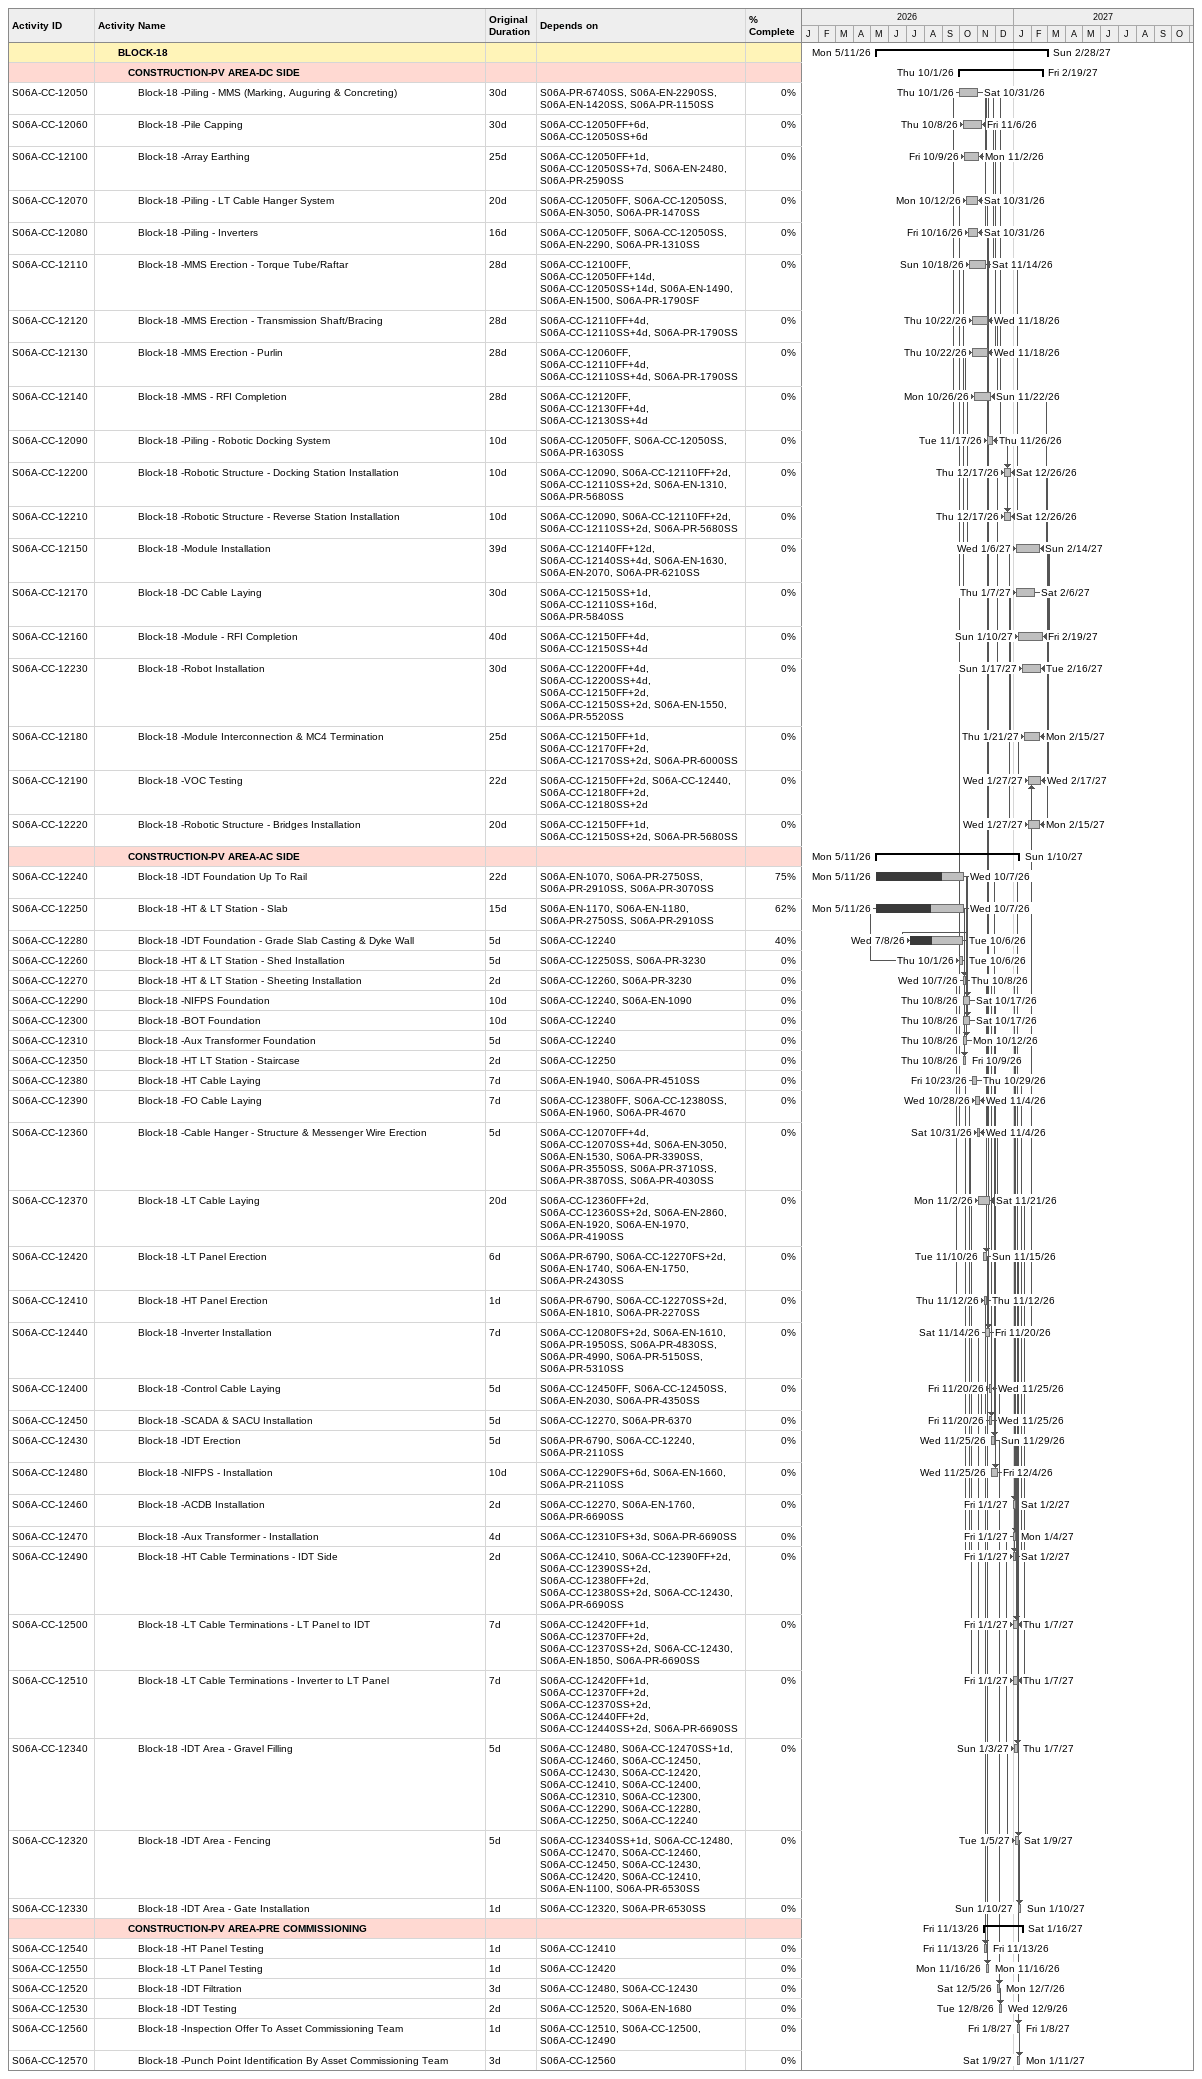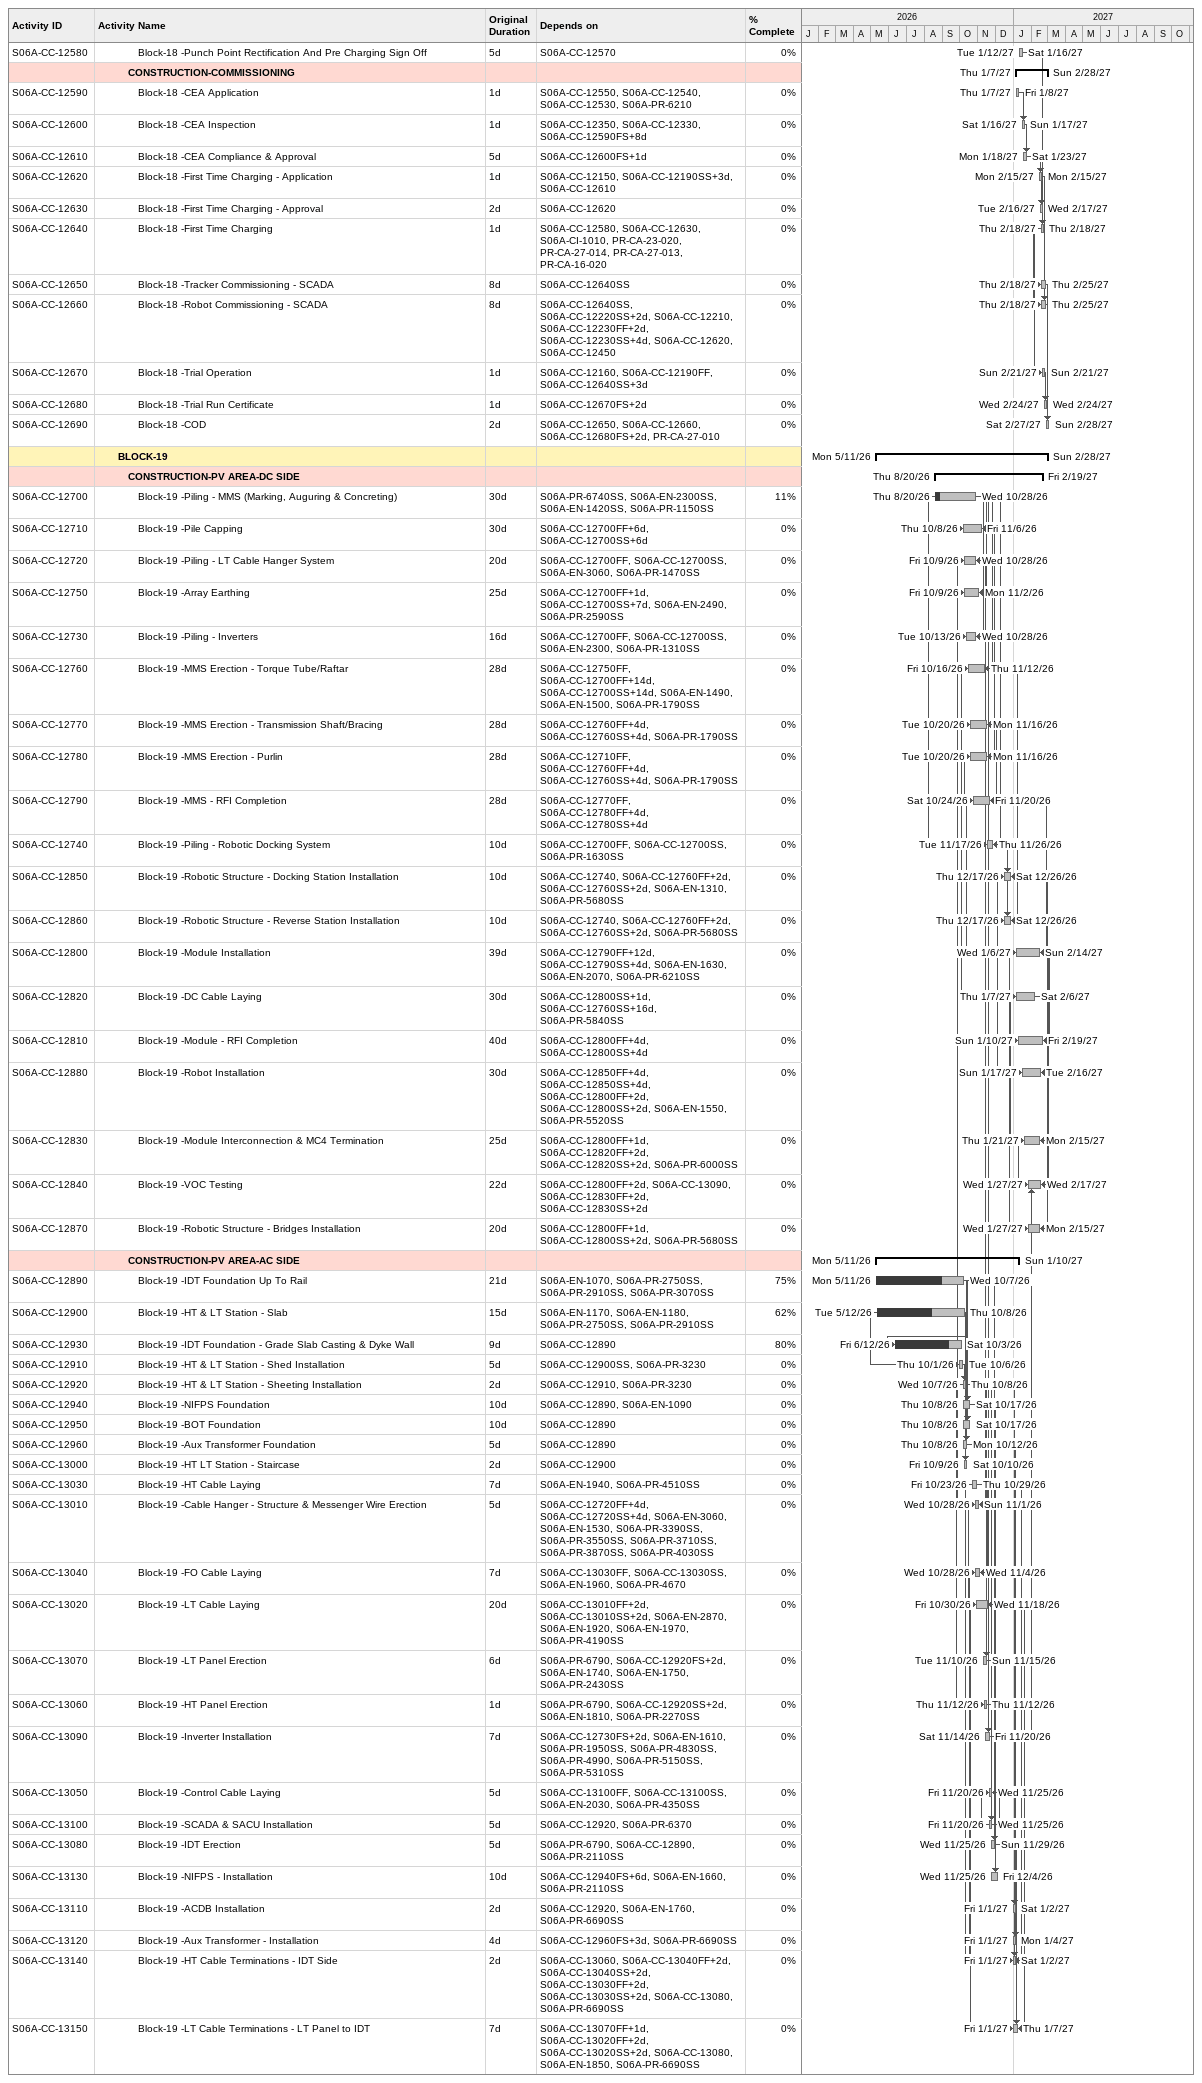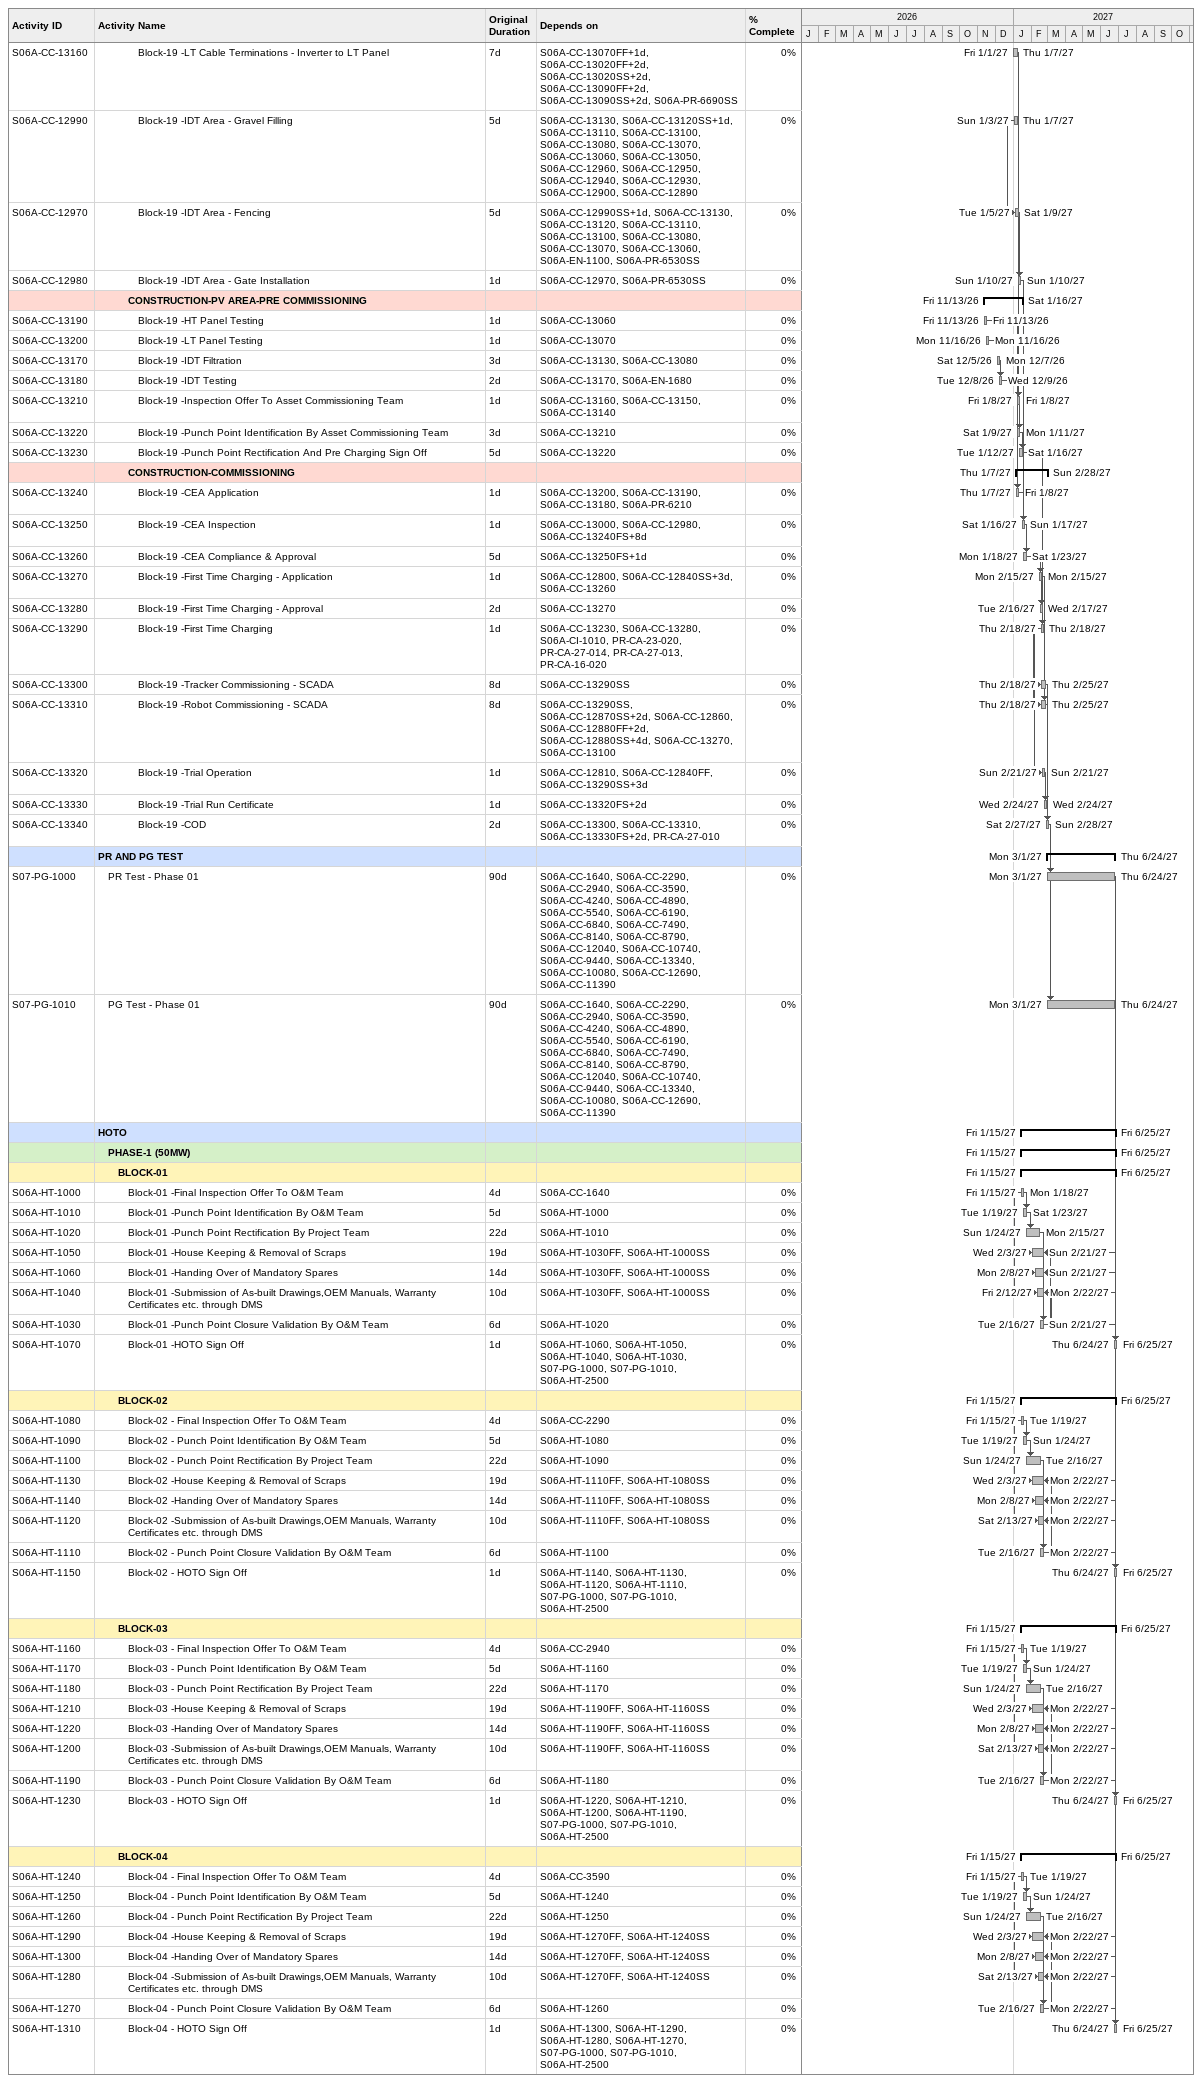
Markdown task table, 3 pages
| ID | Level | Task | Original duration | Start | Finish | Predecessors | % complete |
|---|---|---|---|---|---|---|---|
|  | 3 | **BLOCK-18** |  | 2026-05-11 | 2027-02-28 |  |  |
|  | 4 | **CONSTRUCTION-PV AREA-DC SIDE** |  | 2026-10-01 | 2027-02-19 |  |  |
| S06A-CC-12050 | 5 | Block-18 -Piling - MMS (Marking, Auguring & Concreting) | 30d | 2026-10-01 | 2026-10-31 | S06A-PR-6740SS, S06A-EN-2290SS, S06A-EN-1420SS, S06A-PR-1150SS | 0 |
| S06A-CC-12060 | 5 | Block-18 -Pile Capping | 30d | 2026-10-08 | 2026-11-06 | S06A-CC-12050FF+6d, S06A-CC-12050SS+6d | 0 |
| S06A-CC-12100 | 5 | Block-18 -Array Earthing | 25d | 2026-10-09 | 2026-11-02 | S06A-CC-12050FF+1d, S06A-CC-12050SS+7d, S06A-EN-2480, S06A-PR-2590SS | 0 |
| S06A-CC-12070 | 5 | Block-18 -Piling - LT Cable Hanger System | 20d | 2026-10-12 | 2026-10-31 | S06A-CC-12050FF, S06A-CC-12050SS, S06A-EN-3050, S06A-PR-1470SS | 0 |
| S06A-CC-12080 | 5 | Block-18 -Piling - Inverters | 16d | 2026-10-16 | 2026-10-31 | S06A-CC-12050FF, S06A-CC-12050SS, S06A-EN-2290, S06A-PR-1310SS | 0 |
| S06A-CC-12110 | 5 | Block-18 -MMS Erection - Torque Tube/Raftar | 28d | 2026-10-18 | 2026-11-14 | S06A-CC-12100FF, S06A-CC-12050FF+14d, S06A-CC-12050SS+14d, S06A-EN-1490, S06A-EN-1500, S06A-PR-1790SF | 0 |
| S06A-CC-12120 | 5 | Block-18 -MMS Erection - Transmission Shaft/Bracing | 28d | 2026-10-22 | 2026-11-18 | S06A-CC-12110FF+4d, S06A-CC-12110SS+4d, S06A-PR-1790SS | 0 |
| S06A-CC-12130 | 5 | Block-18 -MMS Erection - Purlin | 28d | 2026-10-22 | 2026-11-18 | S06A-CC-12060FF, S06A-CC-12110FF+4d, S06A-CC-12110SS+4d, S06A-PR-1790SS | 0 |
| S06A-CC-12140 | 5 | Block-18 -MMS - RFI Completion | 28d | 2026-10-26 | 2026-11-22 | S06A-CC-12120FF, S06A-CC-12130FF+4d, S06A-CC-12130SS+4d | 0 |
| S06A-CC-12090 | 5 | Block-18 -Piling - Robotic Docking System | 10d | 2026-11-17 | 2026-11-26 | S06A-CC-12050FF, S06A-CC-12050SS, S06A-PR-1630SS | 0 |
| S06A-CC-12200 | 5 | Block-18 -Robotic Structure - Docking Station Installation | 10d | 2026-12-17 | 2026-12-26 | S06A-CC-12090, S06A-CC-12110FF+2d, S06A-CC-12110SS+2d, S06A-EN-1310, S06A-PR-5680SS | 0 |
| S06A-CC-12210 | 5 | Block-18 -Robotic Structure - Reverse Station Installation | 10d | 2026-12-17 | 2026-12-26 | S06A-CC-12090, S06A-CC-12110FF+2d, S06A-CC-12110SS+2d, S06A-PR-5680SS | 0 |
| S06A-CC-12150 | 5 | Block-18 -Module Installation | 39d | 2027-01-06 | 2027-02-14 | S06A-CC-12140FF+12d, S06A-CC-12140SS+4d, S06A-EN-1630, S06A-EN-2070, S06A-PR-6210SS | 0 |
| S06A-CC-12170 | 5 | Block-18 -DC Cable Laying | 30d | 2027-01-07 | 2027-02-06 | S06A-CC-12150SS+1d, S06A-CC-12110SS+16d, S06A-PR-5840SS | 0 |
| S06A-CC-12160 | 5 | Block-18 -Module - RFI Completion | 40d | 2027-01-10 | 2027-02-19 | S06A-CC-12150FF+4d, S06A-CC-12150SS+4d | 0 |
| S06A-CC-12230 | 5 | Block-18 -Robot Installation | 30d | 2027-01-17 | 2027-02-16 | S06A-CC-12200FF+4d, S06A-CC-12200SS+4d, S06A-CC-12150FF+2d, S06A-CC-12150SS+2d, S06A-EN-1550, S06A-PR-5520SS | 0 |
| S06A-CC-12180 | 5 | Block-18 -Module Interconnection & MC4 Termination | 25d | 2027-01-21 | 2027-02-15 | S06A-CC-12150FF+1d, S06A-CC-12170FF+2d, S06A-CC-12170SS+2d, S06A-PR-6000SS | 0 |
| S06A-CC-12190 | 5 | Block-18 -VOC Testing | 22d | 2027-01-27 | 2027-02-17 | S06A-CC-12150FF+2d, S06A-CC-12440, S06A-CC-12180FF+2d, S06A-CC-12180SS+2d | 0 |
| S06A-CC-12220 | 5 | Block-18 -Robotic Structure - Bridges Installation | 20d | 2027-01-27 | 2027-02-15 | S06A-CC-12150FF+1d, S06A-CC-12150SS+2d, S06A-PR-5680SS | 0 |
|  | 4 | **CONSTRUCTION-PV AREA-AC SIDE** |  | 2026-05-11 | 2027-01-10 |  |  |
| S06A-CC-12240 | 5 | Block-18 -IDT Foundation Up To Rail | 22d | 2026-05-11 | 2026-10-07 | S06A-EN-1070, S06A-PR-2750SS, S06A-PR-2910SS, S06A-PR-3070SS | 75 |
| S06A-CC-12250 | 5 | Block-18 -HT & LT Station - Slab | 15d | 2026-05-11 | 2026-10-07 | S06A-EN-1170, S06A-EN-1180, S06A-PR-2750SS, S06A-PR-2910SS | 62 |
| S06A-CC-12280 | 5 | Block-18 -IDT Foundation - Grade Slab Casting & Dyke Wall | 5d | 2026-07-08 | 2026-10-06 | S06A-CC-12240 | 40 |
| S06A-CC-12260 | 5 | Block-18 -HT & LT Station - Shed Installation | 5d | 2026-10-01 | 2026-10-06 | S06A-CC-12250SS, S06A-PR-3230 | 0 |
| S06A-CC-12270 | 5 | Block-18 -HT & LT Station - Sheeting Installation | 2d | 2026-10-07 | 2026-10-08 | S06A-CC-12260, S06A-PR-3230 | 0 |
| S06A-CC-12290 | 5 | Block-18 -NIFPS Foundation | 10d | 2026-10-08 | 2026-10-17 | S06A-CC-12240, S06A-EN-1090 | 0 |
| S06A-CC-12300 | 5 | Block-18 -BOT Foundation | 10d | 2026-10-08 | 2026-10-17 | S06A-CC-12240 | 0 |
| S06A-CC-12310 | 5 | Block-18 -Aux Transformer Foundation | 5d | 2026-10-08 | 2026-10-12 | S06A-CC-12240 | 0 |
| S06A-CC-12350 | 5 | Block-18 -HT LT Station - Staircase | 2d | 2026-10-08 | 2026-10-09 | S06A-CC-12250 | 0 |
| S06A-CC-12380 | 5 | Block-18 -HT Cable Laying | 7d | 2026-10-23 | 2026-10-29 | S06A-EN-1940, S06A-PR-4510SS | 0 |
| S06A-CC-12390 | 5 | Block-18 -FO Cable Laying | 7d | 2026-10-28 | 2026-11-04 | S06A-CC-12380FF, S06A-CC-12380SS, S06A-EN-1960, S06A-PR-4670 | 0 |
| S06A-CC-12360 | 5 | Block-18 -Cable Hanger - Structure & Messenger Wire Erection | 5d | 2026-10-31 | 2026-11-04 | S06A-CC-12070FF+4d, S06A-CC-12070SS+4d, S06A-EN-3050, S06A-EN-1530, S06A-PR-3390SS, S06A-PR-3550SS, S06A-PR-3710SS, S06A-PR-3870SS, S06A-PR-4030SS | 0 |
| S06A-CC-12370 | 5 | Block-18 -LT Cable Laying | 20d | 2026-11-02 | 2026-11-21 | S06A-CC-12360FF+2d, S06A-CC-12360SS+2d, S06A-EN-2860, S06A-EN-1920, S06A-EN-1970, S06A-PR-4190SS | 0 |
| S06A-CC-12420 | 5 | Block-18 -LT Panel Erection | 6d | 2026-11-10 | 2026-11-15 | S06A-PR-6790, S06A-CC-12270FS+2d, S06A-EN-1740, S06A-EN-1750, S06A-PR-2430SS | 0 |
| S06A-CC-12410 | 5 | Block-18 -HT Panel Erection | 1d | 2026-11-12 | 2026-11-12 | S06A-PR-6790, S06A-CC-12270SS+2d, S06A-EN-1810, S06A-PR-2270SS | 0 |
| S06A-CC-12440 | 5 | Block-18 -Inverter Installation | 7d | 2026-11-14 | 2026-11-20 | S06A-CC-12080FS+2d, S06A-EN-1610, S06A-PR-1950SS, S06A-PR-4830SS, S06A-PR-4990, S06A-PR-5150SS, S06A-PR-5310SS | 0 |
| S06A-CC-12400 | 5 | Block-18 -Control Cable Laying | 5d | 2026-11-20 | 2026-11-25 | S06A-CC-12450FF, S06A-CC-12450SS, S06A-EN-2030, S06A-PR-4350SS | 0 |
| S06A-CC-12450 | 5 | Block-18 -SCADA & SACU Installation | 5d | 2026-11-20 | 2026-11-25 | S06A-CC-12270, S06A-PR-6370 | 0 |
| S06A-CC-12430 | 5 | Block-18 -IDT Erection | 5d | 2026-11-25 | 2026-11-29 | S06A-PR-6790, S06A-CC-12240, S06A-PR-2110SS | 0 |
| S06A-CC-12480 | 5 | Block-18 -NIFPS - Installation | 10d | 2026-11-25 | 2026-12-04 | S06A-CC-12290FS+6d, S06A-EN-1660, S06A-PR-2110SS | 0 |
| S06A-CC-12460 | 5 | Block-18 -ACDB Installation | 2d | 2027-01-01 | 2027-01-02 | S06A-CC-12270, S06A-EN-1760, S06A-PR-6690SS | 0 |
| S06A-CC-12470 | 5 | Block-18 -Aux Transformer - Installation | 4d | 2027-01-01 | 2027-01-04 | S06A-CC-12310FS+3d, S06A-PR-6690SS | 0 |
| S06A-CC-12490 | 5 | Block-18 -HT Cable Terminations - IDT Side | 2d | 2027-01-01 | 2027-01-02 | S06A-CC-12410, S06A-CC-12390FF+2d, S06A-CC-12390SS+2d, S06A-CC-12380FF+2d, S06A-CC-12380SS+2d, S06A-CC-12430, S06A-PR-6690SS | 0 |
| S06A-CC-12500 | 5 | Block-18 -LT Cable Terminations - LT Panel to IDT | 7d | 2027-01-01 | 2027-01-07 | S06A-CC-12420FF+1d, S06A-CC-12370FF+2d, S06A-CC-12370SS+2d, S06A-CC-12430, S06A-EN-1850, S06A-PR-6690SS | 0 |
| S06A-CC-12510 | 5 | Block-18 -LT Cable Terminations - Inverter to LT Panel | 7d | 2027-01-01 | 2027-01-07 | S06A-CC-12420FF+1d, S06A-CC-12370FF+2d, S06A-CC-12370SS+2d, S06A-CC-12440FF+2d, S06A-CC-12440SS+2d, S06A-PR-6690SS | 0 |
| S06A-CC-12340 | 5 | Block-18 -IDT Area - Gravel Filling | 5d | 2027-01-03 | 2027-01-07 | S06A-CC-12480, S06A-CC-12470SS+1d, S06A-CC-12460, S06A-CC-12450, S06A-CC-12430, S06A-CC-12420, S06A-CC-12410, S06A-CC-12400, S06A-CC-12310, S06A-CC-12300, S06A-CC-12290, S06A-CC-12280, S06A-CC-12250, S06A-CC-12240 | 0 |
| S06A-CC-12320 | 5 | Block-18 -IDT Area - Fencing | 5d | 2027-01-05 | 2027-01-09 | S06A-CC-12340SS+1d, S06A-CC-12480, S06A-CC-12470, S06A-CC-12460, S06A-CC-12450, S06A-CC-12430, S06A-CC-12420, S06A-CC-12410, S06A-EN-1100, S06A-PR-6530SS | 0 |
| S06A-CC-12330 | 5 | Block-18 -IDT Area - Gate Installation | 1d | 2027-01-10 | 2027-01-10 | S06A-CC-12320, S06A-PR-6530SS | 0 |
|  | 4 | **CONSTRUCTION-PV AREA-PRE COMMISSIONING** |  | 2026-11-13 | 2027-01-16 |  |  |
| S06A-CC-12540 | 5 | Block-18 -HT Panel Testing | 1d | 2026-11-13 | 2026-11-13 | S06A-CC-12410 | 0 |
| S06A-CC-12550 | 5 | Block-18 -LT Panel Testing | 1d | 2026-11-16 | 2026-11-16 | S06A-CC-12420 | 0 |
| S06A-CC-12520 | 5 | Block-18 -IDT Filtration | 3d | 2026-12-05 | 2026-12-07 | S06A-CC-12480, S06A-CC-12430 | 0 |
| S06A-CC-12530 | 5 | Block-18 -IDT Testing | 2d | 2026-12-08 | 2026-12-09 | S06A-CC-12520, S06A-EN-1680 | 0 |
| S06A-CC-12560 | 5 | Block-18 -Inspection Offer To Asset Commissioning Team | 1d | 2027-01-08 | 2027-01-08 | S06A-CC-12510, S06A-CC-12500, S06A-CC-12490 | 0 |
| S06A-CC-12570 | 5 | Block-18 -Punch Point Identification By Asset Commissioning Team | 3d | 2027-01-09 | 2027-01-11 | S06A-CC-12560 | 0 |
| S06A-CC-12580 | 5 | Block-18 -Punch Point Rectification And Pre Charging Sign Off | 5d | 2027-01-12 | 2027-01-16 | S06A-CC-12570 | 0 |
|  | 4 | **CONSTRUCTION-COMMISSIONING** |  | 2027-01-07 | 2027-02-28 |  |  |
| S06A-CC-12590 | 5 | Block-18 -CEA Application | 1d | 2027-01-07 | 2027-01-08 | S06A-CC-12550, S06A-CC-12540, S06A-CC-12530, S06A-PR-6210 | 0 |
| S06A-CC-12600 | 5 | Block-18 -CEA Inspection | 1d | 2027-01-16 | 2027-01-17 | S06A-CC-12350, S06A-CC-12330, S06A-CC-12590FS+8d | 0 |
| S06A-CC-12610 | 5 | Block-18 -CEA Compliance & Approval | 5d | 2027-01-18 | 2027-01-23 | S06A-CC-12600FS+1d | 0 |
| S06A-CC-12620 | 5 | Block-18 -First Time Charging - Application | 1d | 2027-02-15 | 2027-02-15 | S06A-CC-12150, S06A-CC-12190SS+3d, S06A-CC-12610 | 0 |
| S06A-CC-12630 | 5 | Block-18 -First Time Charging - Approval | 2d | 2027-02-16 | 2027-02-17 | S06A-CC-12620 | 0 |
| S06A-CC-12640 | 5 | Block-18 -First Time Charging | 1d | 2027-02-18 | 2027-02-18 | S06A-CC-12580, S06A-CC-12630, S06A-CI-1010, PR-CA-23-020, PR-CA-27-014, PR-CA-27-013, PR-CA-16-020 | 0 |
| S06A-CC-12650 | 5 | Block-18 -Tracker Commissioning - SCADA | 8d | 2027-02-18 | 2027-02-25 | S06A-CC-12640SS | 0 |
| S06A-CC-12660 | 5 | Block-18 -Robot Commissioning - SCADA | 8d | 2027-02-18 | 2027-02-25 | S06A-CC-12640SS, S06A-CC-12220SS+2d, S06A-CC-12210, S06A-CC-12230FF+2d, S06A-CC-12230SS+4d, S06A-CC-12620, S06A-CC-12450 | 0 |
| S06A-CC-12670 | 5 | Block-18 -Trial Operation | 1d | 2027-02-21 | 2027-02-21 | S06A-CC-12160, S06A-CC-12190FF, S06A-CC-12640SS+3d | 0 |
| S06A-CC-12680 | 5 | Block-18 -Trial Run Certificate | 1d | 2027-02-24 | 2027-02-24 | S06A-CC-12670FS+2d | 0 |
| S06A-CC-12690 | 5 | Block-18 -COD | 2d | 2027-02-27 | 2027-02-28 | S06A-CC-12650, S06A-CC-12660, S06A-CC-12680FS+2d, PR-CA-27-010 | 0 |
|  | 3 | **BLOCK-19** |  | 2026-05-11 | 2027-02-28 |  |  |
|  | 4 | **CONSTRUCTION-PV AREA-DC SIDE** |  | 2026-08-20 | 2027-02-19 |  |  |
| S06A-CC-12700 | 5 | Block-19 -Piling - MMS (Marking, Auguring & Concreting) | 30d | 2026-08-20 | 2026-10-28 | S06A-PR-6740SS, S06A-EN-2300SS, S06A-EN-1420SS, S06A-PR-1150SS | 11 |
| S06A-CC-12710 | 5 | Block-19 -Pile Capping | 30d | 2026-10-08 | 2026-11-06 | S06A-CC-12700FF+6d, S06A-CC-12700SS+6d | 0 |
| S06A-CC-12720 | 5 | Block-19 -Piling - LT Cable Hanger System | 20d | 2026-10-09 | 2026-10-28 | S06A-CC-12700FF, S06A-CC-12700SS, S06A-EN-3060, S06A-PR-1470SS | 0 |
| S06A-CC-12750 | 5 | Block-19 -Array Earthing | 25d | 2026-10-09 | 2026-11-02 | S06A-CC-12700FF+1d, S06A-CC-12700SS+7d, S06A-EN-2490, S06A-PR-2590SS | 0 |
| S06A-CC-12730 | 5 | Block-19 -Piling - Inverters | 16d | 2026-10-13 | 2026-10-28 | S06A-CC-12700FF, S06A-CC-12700SS, S06A-EN-2300, S06A-PR-1310SS | 0 |
| S06A-CC-12760 | 5 | Block-19 -MMS Erection - Torque Tube/Raftar | 28d | 2026-10-16 | 2026-11-12 | S06A-CC-12750FF, S06A-CC-12700FF+14d, S06A-CC-12700SS+14d, S06A-EN-1490, S06A-EN-1500, S06A-PR-1790SS | 0 |
| S06A-CC-12770 | 5 | Block-19 -MMS Erection - Transmission Shaft/Bracing | 28d | 2026-10-20 | 2026-11-16 | S06A-CC-12760FF+4d, S06A-CC-12760SS+4d, S06A-PR-1790SS | 0 |
| S06A-CC-12780 | 5 | Block-19 -MMS Erection - Purlin | 28d | 2026-10-20 | 2026-11-16 | S06A-CC-12710FF, S06A-CC-12760FF+4d, S06A-CC-12760SS+4d, S06A-PR-1790SS | 0 |
| S06A-CC-12790 | 5 | Block-19 -MMS - RFI Completion | 28d | 2026-10-24 | 2026-11-20 | S06A-CC-12770FF, S06A-CC-12780FF+4d, S06A-CC-12780SS+4d | 0 |
| S06A-CC-12740 | 5 | Block-19 -Piling - Robotic Docking System | 10d | 2026-11-17 | 2026-11-26 | S06A-CC-12700FF, S06A-CC-12700SS, S06A-PR-1630SS | 0 |
| S06A-CC-12850 | 5 | Block-19 -Robotic Structure - Docking Station Installation | 10d | 2026-12-17 | 2026-12-26 | S06A-CC-12740, S06A-CC-12760FF+2d, S06A-CC-12760SS+2d, S06A-EN-1310, S06A-PR-5680SS | 0 |
| S06A-CC-12860 | 5 | Block-19 -Robotic Structure - Reverse Station Installation | 10d | 2026-12-17 | 2026-12-26 | S06A-CC-12740, S06A-CC-12760FF+2d, S06A-CC-12760SS+2d, S06A-PR-5680SS | 0 |
| S06A-CC-12800 | 5 | Block-19 -Module Installation | 39d | 2027-01-06 | 2027-02-14 | S06A-CC-12790FF+12d, S06A-CC-12790SS+4d, S06A-EN-1630, S06A-EN-2070, S06A-PR-6210SS | 0 |
| S06A-CC-12820 | 5 | Block-19 -DC Cable Laying | 30d | 2027-01-07 | 2027-02-06 | S06A-CC-12800SS+1d, S06A-CC-12760SS+16d, S06A-PR-5840SS | 0 |
| S06A-CC-12810 | 5 | Block-19 -Module - RFI Completion | 40d | 2027-01-10 | 2027-02-19 | S06A-CC-12800FF+4d, S06A-CC-12800SS+4d | 0 |
| S06A-CC-12880 | 5 | Block-19 -Robot Installation | 30d | 2027-01-17 | 2027-02-16 | S06A-CC-12850FF+4d, S06A-CC-12850SS+4d, S06A-CC-12800FF+2d, S06A-CC-12800SS+2d, S06A-EN-1550, S06A-PR-5520SS | 0 |
| S06A-CC-12830 | 5 | Block-19 -Module Interconnection & MC4 Termination | 25d | 2027-01-21 | 2027-02-15 | S06A-CC-12800FF+1d, S06A-CC-12820FF+2d, S06A-CC-12820SS+2d, S06A-PR-6000SS | 0 |
| S06A-CC-12840 | 5 | Block-19 -VOC Testing | 22d | 2027-01-27 | 2027-02-17 | S06A-CC-12800FF+2d, S06A-CC-13090, S06A-CC-12830FF+2d, S06A-CC-12830SS+2d | 0 |
| S06A-CC-12870 | 5 | Block-19 -Robotic Structure - Bridges Installation | 20d | 2027-01-27 | 2027-02-15 | S06A-CC-12800FF+1d, S06A-CC-12800SS+2d, S06A-PR-5680SS | 0 |
|  | 4 | **CONSTRUCTION-PV AREA-AC SIDE** |  | 2026-05-11 | 2027-01-10 |  |  |
| S06A-CC-12890 | 5 | Block-19 -IDT Foundation Up To Rail | 21d | 2026-05-11 | 2026-10-07 | S06A-EN-1070, S06A-PR-2750SS, S06A-PR-2910SS, S06A-PR-3070SS | 75 |
| S06A-CC-12900 | 5 | Block-19 -HT & LT Station - Slab | 15d | 2026-05-12 | 2026-10-08 | S06A-EN-1170, S06A-EN-1180, S06A-PR-2750SS, S06A-PR-2910SS | 62 |
| S06A-CC-12930 | 5 | Block-19 -IDT Foundation - Grade Slab Casting & Dyke Wall | 9d | 2026-06-12 | 2026-10-03 | S06A-CC-12890 | 80 |
| S06A-CC-12910 | 5 | Block-19 -HT & LT Station - Shed Installation | 5d | 2026-10-01 | 2026-10-06 | S06A-CC-12900SS, S06A-PR-3230 | 0 |
| S06A-CC-12920 | 5 | Block-19 -HT & LT Station - Sheeting Installation | 2d | 2026-10-07 | 2026-10-08 | S06A-CC-12910, S06A-PR-3230 | 0 |
| S06A-CC-12940 | 5 | Block-19 -NIFPS Foundation | 10d | 2026-10-08 | 2026-10-17 | S06A-CC-12890, S06A-EN-1090 | 0 |
| S06A-CC-12950 | 5 | Block-19 -BOT Foundation | 10d | 2026-10-08 | 2026-10-17 | S06A-CC-12890 | 0 |
| S06A-CC-12960 | 5 | Block-19 -Aux Transformer Foundation | 5d | 2026-10-08 | 2026-10-12 | S06A-CC-12890 | 0 |
| S06A-CC-13000 | 5 | Block-19 -HT LT Station - Staircase | 2d | 2026-10-09 | 2026-10-10 | S06A-CC-12900 | 0 |
| S06A-CC-13030 | 5 | Block-19 -HT Cable Laying | 7d | 2026-10-23 | 2026-10-29 | S06A-EN-1940, S06A-PR-4510SS | 0 |
| S06A-CC-13010 | 5 | Block-19 -Cable Hanger - Structure & Messenger Wire Erection | 5d | 2026-10-28 | 2026-11-01 | S06A-CC-12720FF+4d, S06A-CC-12720SS+4d, S06A-EN-3060, S06A-EN-1530, S06A-PR-3390SS, S06A-PR-3550SS, S06A-PR-3710SS, S06A-PR-3870SS, S06A-PR-4030SS | 0 |
| S06A-CC-13040 | 5 | Block-19 -FO Cable Laying | 7d | 2026-10-28 | 2026-11-04 | S06A-CC-13030FF, S06A-CC-13030SS, S06A-EN-1960, S06A-PR-4670 | 0 |
| S06A-CC-13020 | 5 | Block-19 -LT Cable Laying | 20d | 2026-10-30 | 2026-11-18 | S06A-CC-13010FF+2d, S06A-CC-13010SS+2d, S06A-EN-2870, S06A-EN-1920, S06A-EN-1970, S06A-PR-4190SS | 0 |
| S06A-CC-13070 | 5 | Block-19 -LT Panel Erection | 6d | 2026-11-10 | 2026-11-15 | S06A-PR-6790, S06A-CC-12920FS+2d, S06A-EN-1740, S06A-EN-1750, S06A-PR-2430SS | 0 |
| S06A-CC-13060 | 5 | Block-19 -HT Panel Erection | 1d | 2026-11-12 | 2026-11-12 | S06A-PR-6790, S06A-CC-12920SS+2d, S06A-EN-1810, S06A-PR-2270SS | 0 |
| S06A-CC-13090 | 5 | Block-19 -Inverter Installation | 7d | 2026-11-14 | 2026-11-20 | S06A-CC-12730FS+2d, S06A-EN-1610, S06A-PR-1950SS, S06A-PR-4830SS, S06A-PR-4990, S06A-PR-5150SS, S06A-PR-5310SS | 0 |
| S06A-CC-13050 | 5 | Block-19 -Control Cable Laying | 5d | 2026-11-20 | 2026-11-25 | S06A-CC-13100FF, S06A-CC-13100SS, S06A-EN-2030, S06A-PR-4350SS | 0 |
| S06A-CC-13100 | 5 | Block-19 -SCADA & SACU Installation | 5d | 2026-11-20 | 2026-11-25 | S06A-CC-12920, S06A-PR-6370 | 0 |
| S06A-CC-13080 | 5 | Block-19 -IDT Erection | 5d | 2026-11-25 | 2026-11-29 | S06A-PR-6790, S06A-CC-12890, S06A-PR-2110SS | 0 |
| S06A-CC-13130 | 5 | Block-19 -NIFPS - Installation | 10d | 2026-11-25 | 2026-12-04 | S06A-CC-12940FS+6d, S06A-EN-1660, S06A-PR-2110SS | 0 |
| S06A-CC-13110 | 5 | Block-19 -ACDB Installation | 2d | 2027-01-01 | 2027-01-02 | S06A-CC-12920, S06A-EN-1760, S06A-PR-6690SS | 0 |
| S06A-CC-13120 | 5 | Block-19 -Aux Transformer - Installation | 4d | 2027-01-01 | 2027-01-04 | S06A-CC-12960FS+3d, S06A-PR-6690SS | 0 |
| S06A-CC-13140 | 5 | Block-19 -HT Cable Terminations - IDT Side | 2d | 2027-01-01 | 2027-01-02 | S06A-CC-13060, S06A-CC-13040FF+2d, S06A-CC-13040SS+2d, S06A-CC-13030FF+2d, S06A-CC-13030SS+2d, S06A-CC-13080, S06A-PR-6690SS | 0 |
| S06A-CC-13150 | 5 | Block-19 -LT Cable Terminations - LT Panel to IDT | 7d | 2027-01-01 | 2027-01-07 | S06A-CC-13070FF+1d, S06A-CC-13020FF+2d, S06A-CC-13020SS+2d, S06A-CC-13080, S06A-EN-1850, S06A-PR-6690SS | 0 |
| S06A-CC-13160 | 5 | Block-19 -LT Cable Terminations - Inverter to LT Panel | 7d | 2027-01-01 | 2027-01-07 | S06A-CC-13070FF+1d, S06A-CC-13020FF+2d, S06A-CC-13020SS+2d, S06A-CC-13090FF+2d, S06A-CC-13090SS+2d, S06A-PR-6690SS | 0 |
| S06A-CC-12990 | 5 | Block-19 -IDT Area - Gravel Filling | 5d | 2027-01-03 | 2027-01-07 | S06A-CC-13130, S06A-CC-13120SS+1d, S06A-CC-13110, S06A-CC-13100, S06A-CC-13080, S06A-CC-13070, S06A-CC-13060, S06A-CC-13050, S06A-CC-12960, S06A-CC-12950, S06A-CC-12940, S06A-CC-12930, S06A-CC-12900, S06A-CC-12890 | 0 |
| S06A-CC-12970 | 5 | Block-19 -IDT Area - Fencing | 5d | 2027-01-05 | 2027-01-09 | S06A-CC-12990SS+1d, S06A-CC-13130, S06A-CC-13120, S06A-CC-13110, S06A-CC-13100, S06A-CC-13080, S06A-CC-13070, S06A-CC-13060, S06A-EN-1100, S06A-PR-6530SS | 0 |
| S06A-CC-12980 | 5 | Block-19 -IDT Area - Gate Installation | 1d | 2027-01-10 | 2027-01-10 | S06A-CC-12970, S06A-PR-6530SS | 0 |
|  | 4 | **CONSTRUCTION-PV AREA-PRE COMMISSIONING** |  | 2026-11-13 | 2027-01-16 |  |  |
| S06A-CC-13190 | 5 | Block-19 -HT Panel Testing | 1d | 2026-11-13 | 2026-11-13 | S06A-CC-13060 | 0 |
| S06A-CC-13200 | 5 | Block-19 -LT Panel Testing | 1d | 2026-11-16 | 2026-11-16 | S06A-CC-13070 | 0 |
| S06A-CC-13170 | 5 | Block-19 -IDT Filtration | 3d | 2026-12-05 | 2026-12-07 | S06A-CC-13130, S06A-CC-13080 | 0 |
| S06A-CC-13180 | 5 | Block-19 -IDT Testing | 2d | 2026-12-08 | 2026-12-09 | S06A-CC-13170, S06A-EN-1680 | 0 |
| S06A-CC-13210 | 5 | Block-19 -Inspection Offer To Asset Commissioning Team | 1d | 2027-01-08 | 2027-01-08 | S06A-CC-13160, S06A-CC-13150, S06A-CC-13140 | 0 |
| S06A-CC-13220 | 5 | Block-19 -Punch Point Identification By Asset Commissioning Team | 3d | 2027-01-09 | 2027-01-11 | S06A-CC-13210 | 0 |
| S06A-CC-13230 | 5 | Block-19 -Punch Point Rectification And Pre Charging Sign Off | 5d | 2027-01-12 | 2027-01-16 | S06A-CC-13220 | 0 |
|  | 4 | **CONSTRUCTION-COMMISSIONING** |  | 2027-01-07 | 2027-02-28 |  |  |
| S06A-CC-13240 | 5 | Block-19 -CEA Application | 1d | 2027-01-07 | 2027-01-08 | S06A-CC-13200, S06A-CC-13190, S06A-CC-13180, S06A-PR-6210 | 0 |
| S06A-CC-13250 | 5 | Block-19 -CEA Inspection | 1d | 2027-01-16 | 2027-01-17 | S06A-CC-13000, S06A-CC-12980, S06A-CC-13240FS+8d | 0 |
| S06A-CC-13260 | 5 | Block-19 -CEA Compliance & Approval | 5d | 2027-01-18 | 2027-01-23 | S06A-CC-13250FS+1d | 0 |
| S06A-CC-13270 | 5 | Block-19 -First Time Charging - Application | 1d | 2027-02-15 | 2027-02-15 | S06A-CC-12800, S06A-CC-12840SS+3d, S06A-CC-13260 | 0 |
| S06A-CC-13280 | 5 | Block-19 -First Time Charging - Approval | 2d | 2027-02-16 | 2027-02-17 | S06A-CC-13270 | 0 |
| S06A-CC-13290 | 5 | Block-19 -First Time Charging | 1d | 2027-02-18 | 2027-02-18 | S06A-CC-13230, S06A-CC-13280, S06A-CI-1010, PR-CA-23-020, PR-CA-27-014, PR-CA-27-013, PR-CA-16-020 | 0 |
| S06A-CC-13300 | 5 | Block-19 -Tracker Commissioning - SCADA | 8d | 2027-02-18 | 2027-02-25 | S06A-CC-13290SS | 0 |
| S06A-CC-13310 | 5 | Block-19 -Robot Commissioning - SCADA | 8d | 2027-02-18 | 2027-02-25 | S06A-CC-13290SS, S06A-CC-12870SS+2d, S06A-CC-12860, S06A-CC-12880FF+2d, S06A-CC-12880SS+4d, S06A-CC-13270, S06A-CC-13100 | 0 |
| S06A-CC-13320 | 5 | Block-19 -Trial Operation | 1d | 2027-02-21 | 2027-02-21 | S06A-CC-12810, S06A-CC-12840FF, S06A-CC-13290SS+3d | 0 |
| S06A-CC-13330 | 5 | Block-19 -Trial Run Certificate | 1d | 2027-02-24 | 2027-02-24 | S06A-CC-13320FS+2d | 0 |
| S06A-CC-13340 | 5 | Block-19 -COD | 2d | 2027-02-27 | 2027-02-28 | S06A-CC-13300, S06A-CC-13310, S06A-CC-13330FS+2d, PR-CA-27-010 | 0 |
|  | 1 | **PR AND PG TEST** |  | 2027-03-01 | 2027-06-24 |  |  |
| S07-PG-1000 | 2 | PR Test - Phase 01 | 90d | 2027-03-01 | 2027-06-24 | S06A-CC-1640, S06A-CC-2290, S06A-CC-2940, S06A-CC-3590, S06A-CC-4240, S06A-CC-4890, S06A-CC-5540, S06A-CC-6190, S06A-CC-6840, S06A-CC-7490, S06A-CC-8140, S06A-CC-8790, S06A-CC-12040, S06A-CC-10740, S06A-CC-9440, S06A-CC-13340, S06A-CC-10080, S06A-CC-12690, S06A-CC-11390 | 0 |
| S07-PG-1010 | 2 | PG Test - Phase 01 | 90d | 2027-03-01 | 2027-06-24 | S06A-CC-1640, S06A-CC-2290, S06A-CC-2940, S06A-CC-3590, S06A-CC-4240, S06A-CC-4890, S06A-CC-5540, S06A-CC-6190, S06A-CC-6840, S06A-CC-7490, S06A-CC-8140, S06A-CC-8790, S06A-CC-12040, S06A-CC-10740, S06A-CC-9440, S06A-CC-13340, S06A-CC-10080, S06A-CC-12690, S06A-CC-11390 | 0 |
|  | 1 | **HOTO** |  | 2027-01-15 | 2027-06-25 |  |  |
|  | 2 | **PHASE-1 (50MW)** |  | 2027-01-15 | 2027-06-25 |  |  |
|  | 3 | **BLOCK-01** |  | 2027-01-15 | 2027-06-25 |  |  |
| S06A-HT-1000 | 4 | Block-01 -Final Inspection Offer To O&M Team | 4d | 2027-01-15 | 2027-01-18 | S06A-CC-1640 | 0 |
| S06A-HT-1010 | 4 | Block-01 -Punch Point Identification By O&M Team | 5d | 2027-01-19 | 2027-01-23 | S06A-HT-1000 | 0 |
| S06A-HT-1020 | 4 | Block-01 -Punch Point Rectification By Project Team | 22d | 2027-01-24 | 2027-02-15 | S06A-HT-1010 | 0 |
| S06A-HT-1050 | 4 | Block-01 -House Keeping & Removal of Scraps | 19d | 2027-02-03 | 2027-02-21 | S06A-HT-1030FF, S06A-HT-1000SS | 0 |
| S06A-HT-1060 | 4 | Block-01 -Handing Over of Mandatory Spares | 14d | 2027-02-08 | 2027-02-21 | S06A-HT-1030FF, S06A-HT-1000SS | 0 |
| S06A-HT-1040 | 4 | Block-01 -Submission of As-built Drawings,OEM Manuals, Warranty Certificates etc. through DMS | 10d | 2027-02-12 | 2027-02-22 | S06A-HT-1030FF, S06A-HT-1000SS | 0 |
| S06A-HT-1030 | 4 | Block-01 -Punch Point Closure Validation By O&M Team | 6d | 2027-02-16 | 2027-02-21 | S06A-HT-1020 | 0 |
| S06A-HT-1070 | 4 | Block-01 -HOTO Sign Off | 1d | 2027-06-24 | 2027-06-25 | S06A-HT-1060, S06A-HT-1050, S06A-HT-1040, S06A-HT-1030, S07-PG-1000, S07-PG-1010, S06A-HT-2500 | 0 |
|  | 3 | **BLOCK-02** |  | 2027-01-15 | 2027-06-25 |  |  |
| S06A-HT-1080 | 4 | Block-02 - Final Inspection Offer To O&M Team | 4d | 2027-01-15 | 2027-01-19 | S06A-CC-2290 | 0 |
| S06A-HT-1090 | 4 | Block-02 - Punch Point Identification By O&M Team | 5d | 2027-01-19 | 2027-01-24 | S06A-HT-1080 | 0 |
| S06A-HT-1100 | 4 | Block-02 - Punch Point Rectification By Project Team | 22d | 2027-01-24 | 2027-02-16 | S06A-HT-1090 | 0 |
| S06A-HT-1130 | 4 | Block-02 -House Keeping & Removal of Scraps | 19d | 2027-02-03 | 2027-02-22 | S06A-HT-1110FF, S06A-HT-1080SS | 0 |
| S06A-HT-1140 | 4 | Block-02 -Handing Over of Mandatory Spares | 14d | 2027-02-08 | 2027-02-22 | S06A-HT-1110FF, S06A-HT-1080SS | 0 |
| S06A-HT-1120 | 4 | Block-02 -Submission of As-built Drawings,OEM Manuals, Warranty Certificates etc. through DMS | 10d | 2027-02-13 | 2027-02-22 | S06A-HT-1110FF, S06A-HT-1080SS | 0 |
| S06A-HT-1110 | 4 | Block-02 - Punch Point Closure Validation By O&M Team | 6d | 2027-02-16 | 2027-02-22 | S06A-HT-1100 | 0 |
| S06A-HT-1150 | 4 | Block-02 - HOTO Sign Off | 1d | 2027-06-24 | 2027-06-25 | S06A-HT-1140, S06A-HT-1130, S06A-HT-1120, S06A-HT-1110, S07-PG-1000, S07-PG-1010, S06A-HT-2500 | 0 |
|  | 3 | **BLOCK-03** |  | 2027-01-15 | 2027-06-25 |  |  |
| S06A-HT-1160 | 4 | Block-03 - Final Inspection Offer To O&M Team | 4d | 2027-01-15 | 2027-01-19 | S06A-CC-2940 | 0 |
| S06A-HT-1170 | 4 | Block-03 - Punch Point Identification By O&M Team | 5d | 2027-01-19 | 2027-01-24 | S06A-HT-1160 | 0 |
| S06A-HT-1180 | 4 | Block-03 - Punch Point Rectification By Project Team | 22d | 2027-01-24 | 2027-02-16 | S06A-HT-1170 | 0 |
| S06A-HT-1210 | 4 | Block-03 -House Keeping & Removal of Scraps | 19d | 2027-02-03 | 2027-02-22 | S06A-HT-1190FF, S06A-HT-1160SS | 0 |
| S06A-HT-1220 | 4 | Block-03 -Handing Over of Mandatory Spares | 14d | 2027-02-08 | 2027-02-22 | S06A-HT-1190FF, S06A-HT-1160SS | 0 |
| S06A-HT-1200 | 4 | Block-03 -Submission of As-built Drawings,OEM Manuals, Warranty Certificates etc. through DMS | 10d | 2027-02-13 | 2027-02-22 | S06A-HT-1190FF, S06A-HT-1160SS | 0 |
| S06A-HT-1190 | 4 | Block-03 - Punch Point Closure Validation By O&M Team | 6d | 2027-02-16 | 2027-02-22 | S06A-HT-1180 | 0 |
| S06A-HT-1230 | 4 | Block-03 - HOTO Sign Off | 1d | 2027-06-24 | 2027-06-25 | S06A-HT-1220, S06A-HT-1210, S06A-HT-1200, S06A-HT-1190, S07-PG-1000, S07-PG-1010, S06A-HT-2500 | 0 |
|  | 3 | **BLOCK-04** |  | 2027-01-15 | 2027-06-25 |  |  |
| S06A-HT-1240 | 4 | Block-04 - Final Inspection Offer To O&M Team | 4d | 2027-01-15 | 2027-01-19 | S06A-CC-3590 | 0 |
| S06A-HT-1250 | 4 | Block-04 - Punch Point Identification By O&M Team | 5d | 2027-01-19 | 2027-01-24 | S06A-HT-1240 | 0 |
| S06A-HT-1260 | 4 | Block-04 - Punch Point Rectification By Project Team | 22d | 2027-01-24 | 2027-02-16 | S06A-HT-1250 | 0 |
| S06A-HT-1290 | 4 | Block-04 -House Keeping & Removal of Scraps | 19d | 2027-02-03 | 2027-02-22 | S06A-HT-1270FF, S06A-HT-1240SS | 0 |
| S06A-HT-1300 | 4 | Block-04 -Handing Over of Mandatory Spares | 14d | 2027-02-08 | 2027-02-22 | S06A-HT-1270FF, S06A-HT-1240SS | 0 |
| S06A-HT-1280 | 4 | Block-04 -Submission of As-built Drawings,OEM Manuals, Warranty Certificates etc. through DMS | 10d | 2027-02-13 | 2027-02-22 | S06A-HT-1270FF, S06A-HT-1240SS | 0 |
| S06A-HT-1270 | 4 | Block-04 - Punch Point Closure Validation By O&M Team | 6d | 2027-02-16 | 2027-02-22 | S06A-HT-1260 | 0 |
| S06A-HT-1310 | 4 | Block-04 - HOTO Sign Off | 1d | 2027-06-24 | 2027-06-25 | S06A-HT-1300, S06A-HT-1290, S06A-HT-1280, S06A-HT-1270, S07-PG-1000, S07-PG-1010, S06A-HT-2500 | 0 |
